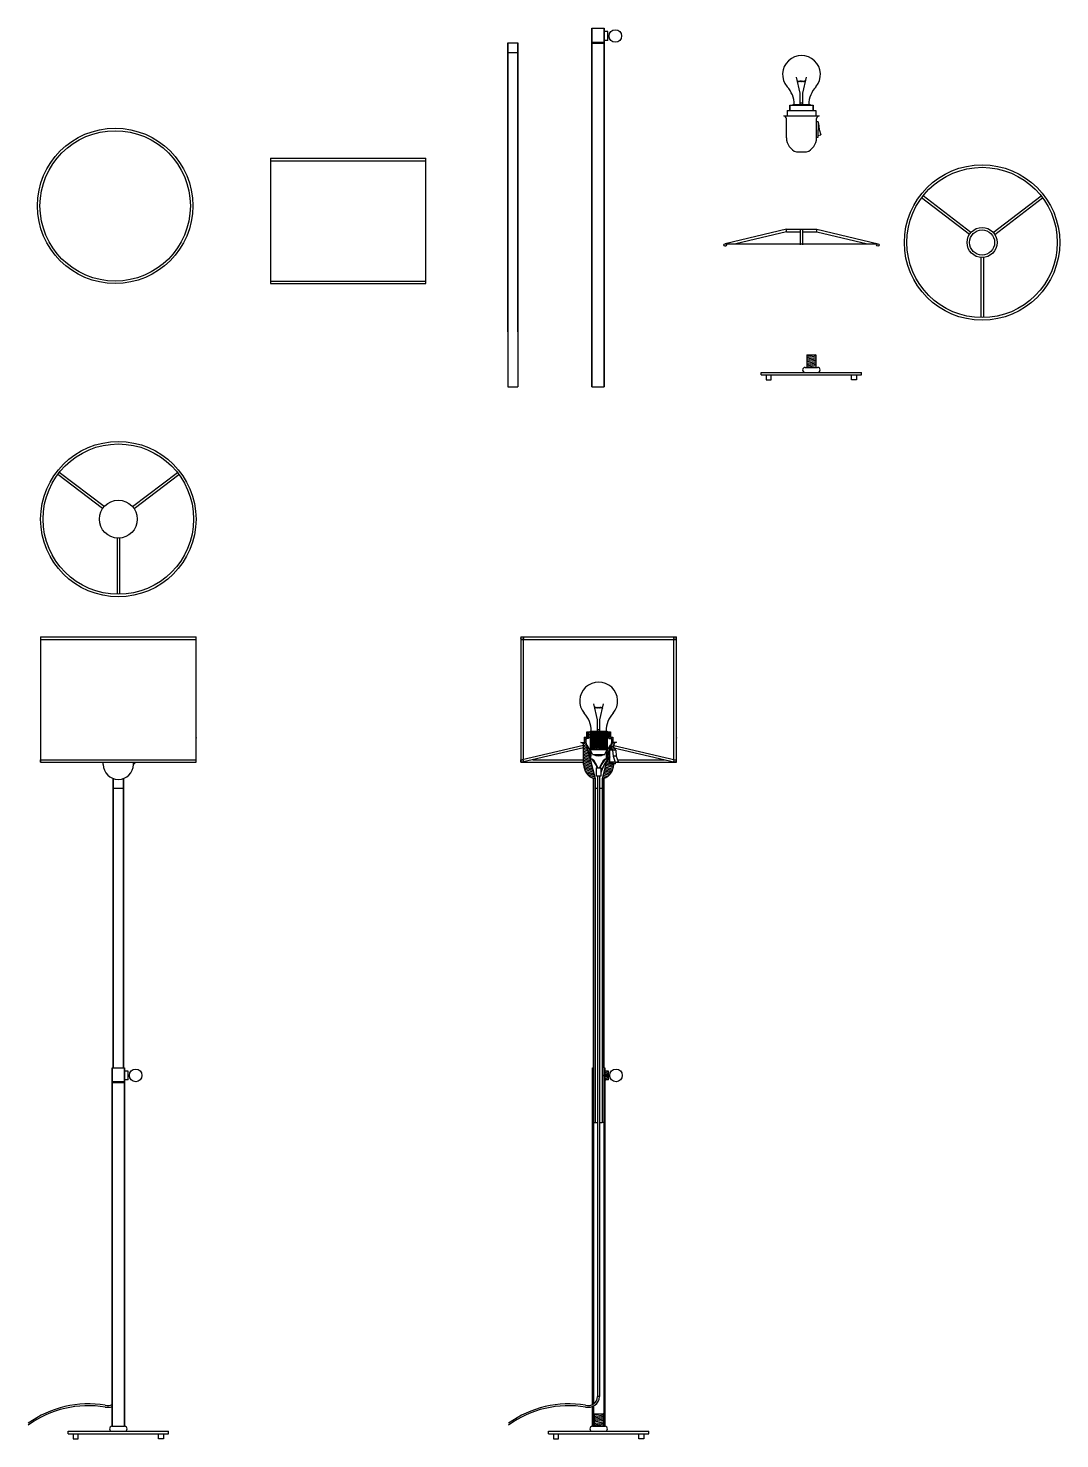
# Model space of a CAD drawing. Header units: centimetres. Extents: x 1543 to 3673, y 1148 to 2594.
# Drawn here: x 3467.5 to 3673.3, y 1435.3 to 1716.8 of the extents above; entities that cross this region are included whole.
import ezdxf

# ---------------------------------------------------------------- set-up
doc = ezdxf.new("R2010")
doc.units = ezdxf.units.CM
doc.layers.get('0').update_dxf_attribs({"color": 147})
doc.layers.add('ferramenta', color=250, linetype='Continuous')

msp = doc.modelspace()

# ---------------------------------------------------------------- hatches: boundary and pattern name
at = {"layer": 'ferramenta'}
h = msp.add_hatch(dxfattribs=at)
h.set_pattern_fill('ANSI31', color=256, scale=0.09, angle=118)
h.paths.add_polyline_path([(3579.24, 1576.39), (3578.94, 1576.39), (3578.95, 1575.34), (3578.43, 1575.34), (3578.43, 1574.29), (3578.73, 1574.3), (3578.73, 1575.04), (3579.25, 1575.04)])
h.paths.add_polyline_path([(3584.15, 1575.34), (3583.63, 1575.34), (3583.64, 1576.39), (3583.34, 1576.39), (3583.33, 1575.04), (3583.85, 1575.04), (3583.85, 1574.31), (3584.15, 1574.31)])
h.paths.add_polyline_path([(3578.73, 1574.3), (3578.43, 1574.29), (3577.75, 1574.29, -0.352821), (3578.29, 1573.7), (3578.29, 1569.9, 0.317832), (3580.29, 1567.07), (3580.59, 1567.07)])
h.paths.add_polyline_path([(3584.29, 1569.92), (3584.29, 1569.99), (3583.54, 1569.99), (3583.54, 1571.38, 0.02709), (3582.87, 1570.5), (3581.99, 1567.07), (3582.29, 1567.07, 0.318988)])
h.paths.add_polyline_path([(3584.58, 1570.36), (3583.54, 1570.36), (3583.54, 1569.99), (3584.29, 1569.99), (3584.58, 1569.99)])
h.paths.add_polyline_path([(3584.61, 1573.11), (3583.54, 1573.11), (3583.54, 1572.74), (3584.61, 1572.74)])
h.paths.add_polyline_path([(3584.29, 1573.72, -0.352774), (3584.83, 1574.31), (3583.85, 1574.31), (3583.85, 1574.29), (3583.54, 1573.11), (3584.29, 1573.11)])
h.paths.add_polyline_path([(3583.24, 1508.7), (3582.54, 1508.7), (3582.54, 1508.02), (3583.24, 1508.02)])
h.paths.add_polyline_path([(3583.24, 1507.63), (3582.54, 1507.63), (3582.54, 1506.95), (3583.24, 1506.95)])

# ---------------------------------------------------------------- linework, layer by layer
for p, q in [((3579.91, 1716.79), (3582.41, 1716.79)), ((3563.18, 1713.89), (3565.18, 1713.89)), ((3565.18, 1711.9), (3563.18, 1711.9)), ((3579.91, 1714.01), (3582.41, 1714.01)), ((3579.91, 1713.81), (3582.41, 1713.81)), ((3515.85, 1690.84), (3546.85, 1690.84)), ((3515.85, 1690.84), (3515.85, 1665.84)), ((3515.85, 1690.34), (3546.85, 1690.34)), ((3546.85, 1665.84), (3546.85, 1690.84)), ((3515.85, 1666.34), (3546.85, 1666.34)), ((3515.85, 1665.84), (3546.85, 1665.84)), ((3563.19, 1656.2), (3563.19, 1645.24)), ((3565.18, 1656.2), (3565.18, 1645.24)), ((3613.72, 1648.11), (3633.72, 1648.11)), ((3613.72, 1647.61), (3613.72, 1648.11)), ((3613.72, 1647.61), (3633.72, 1647.61)), ((3622.47, 1649.11), (3624.97, 1649.11)), ((3633.72, 1647.61), (3633.72, 1648.11)), ((3563.19, 1645.24), (3565.18, 1645.24)), ((3579.91, 1645.24), (3582.41, 1645.24)), ((3469.98, 1595.33), (3500.98, 1595.33)), ((3469.98, 1595.33), (3469.98, 1570.33)), ((3469.98, 1594.83), (3500.98, 1594.83)), ((3500.98, 1570.33), (3500.98, 1595.33)), ((3565.79, 1595.33), (3596.79, 1595.33)), ((3565.79, 1595.33), (3565.79, 1570.33)), ((3565.79, 1594.83), (3596.79, 1594.83)), ((3566.29, 1570.89), (3566.29, 1595.33)), ((3596.29, 1570.89), (3596.29, 1594.83)), ((3596.79, 1570.33), (3596.79, 1595.33)), ((3469.98, 1570.33), (3469.98, 1570.83)), ((3469.98, 1570.83), (3500.98, 1570.83)), ((3565.79, 1570.33), (3565.79, 1570.83)), ((3565.79, 1570.83), (3566.04, 1570.83)), ((3568.18, 1570.83), (3578.29, 1570.83)), ((3585.05, 1570.83), (3594.41, 1570.83)), ((3596.51, 1570.83), (3596.79, 1570.83)), ((3469.98, 1570.33), (3500.98, 1570.33)), ((3482.48, 1569.9), (3482.48, 1570.33)), ((3488.48, 1569.9), (3488.48, 1570.33)), ((3488.77, 1569.99), (3488.48, 1569.99)), ((3565.79, 1570.33), (3578.29, 1570.33)), ((3566.29, 1570.33), (3566.29, 1570.39)), ((3584.58, 1570.33), (3596.79, 1570.33)), ((3596.29, 1570.33), (3596.29, 1570.39)), ((3486.48, 1565.08), (3484.48, 1565.08)), ((3580.59, 1567.07), (3580.59, 1498.42)), ((3581.07, 1565.08), (3580.59, 1565.08)), ((3581.99, 1565.08), (3581.47, 1565.08)), ((3581.99, 1567.07), (3581.99, 1498.42)), ((3484.23, 1509.38), (3486.73, 1509.38)), ((3580.04, 1509.38), (3580.29, 1509.38)), ((3580.29, 1509.38), (3580.29, 1498.42)), ((3582.29, 1509.38), (3582.29, 1498.42)), ((3582.29, 1509.38), (3582.54, 1509.38)), ((3484.23, 1506.6), (3486.73, 1506.6)), ((3484.23, 1506.4), (3486.73, 1506.4)), ((3580.29, 1498.42), (3580.59, 1498.42)), ((3580.29, 1498.42), (3580.29, 1442.31)), ((3580.59, 1498.42), (3581.07, 1498.42)), ((3581.47, 1498.42), (3581.99, 1498.42)), ((3582.29, 1498.42), (3581.99, 1498.42)), ((3582.29, 1498.42), (3582.29, 1437.87)), ((3580.29, 1443.16), (3580.04, 1443.16)), ((3580.29, 1441.16), (3580.04, 1441.16)), ((3580.29, 1441.89), (3580.29, 1437.87)), ((3581.47, 1443.74), (3581.07, 1443.74)), ((3475.48, 1436.83), (3495.48, 1436.83)), ((3475.48, 1436.33), (3475.48, 1436.83)), ((3475.48, 1436.33), (3495.48, 1436.33)), ((3476.48, 1436.33), (3476.48, 1435.33)), ((3477.48, 1435.33), (3477.48, 1436.33)), ((3484.23, 1437.83), (3486.73, 1437.83)), ((3493.48, 1435.33), (3493.48, 1436.33)), ((3494.48, 1436.33), (3494.48, 1435.33)), ((3495.48, 1436.33), (3495.48, 1436.83)), ((3571.29, 1436.83), (3591.29, 1436.83)), ((3571.29, 1436.33), (3571.29, 1436.83)), ((3571.29, 1436.33), (3591.29, 1436.33)), ((3580.04, 1437.87), (3580.29, 1437.87)), ((3580.04, 1437.83), (3582.54, 1437.83)), ((3582.54, 1437.87), (3582.29, 1437.87)), ((3591.29, 1436.33), (3591.29, 1436.83)), ((3476.48, 1435.33), (3477.48, 1435.33)), ((3494.48, 1435.33), (3493.48, 1435.33))]:
    msp.add_line(p, q)
at = {"lineweight": 18}
msp.add_line((3488.77, 1569.99), (3488.77, 1570.33), dxfattribs=at)
at = {"lineweight": 35}
for points in [[(3579.91, 1645.24), (3579.91, 1716.79)], [(3582.41, 1645.24), (3582.41, 1716.79)], [(3563.19, 1656.2), (3563.18, 1713.89)], [(3565.18, 1656.2), (3565.18, 1713.89)], [(3484.48, 1509.38), (3484.48, 1567.07)], [(3486.48, 1509.38), (3486.48, 1567.07)], [(3580.29, 1509.38), (3580.29, 1567.07)], [(3582.29, 1509.38), (3582.29, 1567.07)], [(3484.23, 1437.83), (3484.23, 1509.38)], [(3486.73, 1437.83), (3486.73, 1509.38)], [(3580.04, 1442.16), (3580.04, 1509.38)], [(3582.54, 1508.02), (3582.54, 1509.38)], [(3582.54, 1437.87), (3582.54, 1507.63)], [(3580.04, 1437.87), (3580.04, 1441.77)]]:
    msp.add_lwpolyline(points, dxfattribs=at)
for centre, radius in [((3484.85, 1681.34), 15.5), ((3484.85, 1681.34), 15), ((3485.48, 1618.84), 15.5), ((3485.48, 1618.84), 15)]:
    msp.add_circle(centre, radius)
for centre, radius, start, end in [((3622.47, 1648.61), 0.5, 90, 270), ((3624.97, 1648.61), 0.5, 270, 90), ((3485.48, 1569.9), 3, 180, 0), ((3484.23, 1437.33), 0.5, 90, 270), ((3486.73, 1437.33), 0.5, 270, 90), ((3580.04, 1437.33), 0.5, 90, 270), ((3582.54, 1437.33), 0.5, 270, 90)]:
    msp.add_arc(centre, radius, start, end)
for p in [(3500.98, 1575.2), (3500.98, 1575.2), (3596.79, 1575.2), (3596.79, 1575.2)]:
    msp.add_point(p)
at = {"layer": 'ferramenta'}
for p, q in [((3583.11, 1716.11), (3582.41, 1716.11)), ((3583.11, 1714.36), (3582.41, 1714.36)), ((3583.11, 1714.36), (3583.11, 1716.11)), ((3583.11, 1715.39), (3583.38, 1715.39)), ((3583.11, 1715.08), (3583.39, 1715.08)), ((3621.51, 1703.84), (3620.76, 1707.02)), ((3620.91, 1706.38), (3621.04, 1706.12)), ((3621.04, 1706.12), (3621.16, 1706.38)), ((3621.16, 1706.38), (3621.27, 1706.12)), ((3621.27, 1706.12), (3621.41, 1706.38)), ((3621.41, 1706.38), (3621.53, 1706.12)), ((3621.53, 1706.12), (3621.65, 1706.38)), ((3621.65, 1706.38), (3621.76, 1706.12)), ((3621.76, 1706.12), (3621.9, 1706.38)), ((3621.9, 1706.38), (3622.03, 1706.12)), ((3622, 1703.84), (3622.75, 1707.02)), ((3622.03, 1706.12), (3622.15, 1706.38)), ((3622.15, 1706.38), (3622.26, 1706.12)), ((3622.26, 1706.12), (3622.4, 1706.38)), ((3622.4, 1706.38), (3622.51, 1706.12)), ((3622.51, 1706.12), (3622.6, 1706.38)), ((3621.51, 1701.56), (3621.51, 1703.84)), ((3622, 1701.56), (3622, 1703.84)), ((3618.9, 1700.36), (3618.9, 1699.32)), ((3618.9, 1700.36), (3624.61, 1700.36)), ((3619.4, 1701.41), (3624.1, 1701.41)), ((3620.04, 1701.56), (3620.04, 1701.41)), ((3620.04, 1701.56), (3623.47, 1701.56)), ((3621.51, 1701.91), (3622, 1701.91)), ((3623.47, 1701.56), (3623.47, 1701.41)), ((3624.61, 1700.36), (3624.61, 1699.34)), ((3618.22, 1699.32), (3625.29, 1699.34)), ((3618.75, 1694.93), (3618.76, 1698.73)), ((3624.75, 1698.14), (3624.75, 1698.75)), ((3625.07, 1698.14), (3624.75, 1698.14)), ((3624.75, 1695.02), (3624.75, 1698.14)), ((3625.07, 1698.14), (3625.04, 1695.02)), ((3625.16, 1697.77), (3625.07, 1697.77)), ((3625.16, 1697.77), (3625.27, 1696.58)), ((3624.75, 1694.93), (3624.75, 1695.02)), ((3625.04, 1695.02), (3624.75, 1695.02)), ((3625.04, 1695.39), (3625.63, 1695.51)), ((3625.27, 1696.58), (3625.06, 1696.58)), ((3625.27, 1696.58), (3625.63, 1695.51)), ((3620.75, 1692.1), (3622.75, 1692.1)), ((3655.54, 1676.05), (3645.99, 1683.34)), ((3659.99, 1676.05), (3669.54, 1683.34)), ((3655.24, 1675.65), (3645.69, 1682.94)), ((3660.3, 1675.65), (3669.85, 1682.94)), ((3618.78, 1676.67), (3606.53, 1673.8)), ((3618.78, 1676.17), (3608.66, 1673.8)), ((3618.78, 1676.67), (3624.78, 1676.67)), ((3618.78, 1676.17), (3618.78, 1676.67)), ((3618.78, 1676.17), (3621.53, 1676.17)), ((3621.53, 1673.55), (3621.53, 1676.67)), ((3622.03, 1673.55), (3622.03, 1676.67)), ((3622.03, 1676.17), (3624.78, 1676.17)), ((3624.78, 1676.67), (3637.03, 1673.8)), ((3624.78, 1676.17), (3624.78, 1676.67)), ((3624.78, 1676.17), (3634.89, 1673.8)), ((3606.53, 1673.8), (3637.03, 1673.8)), ((3606.64, 1673.33), (3606.53, 1673.3)), ((3657.52, 1671.06), (3657.52, 1659.04)), ((3658.02, 1671.06), (3658.02, 1659.04)), ((3622.84, 1651.61), (3622.84, 1649.11)), ((3622.84, 1651.61), (3624.6, 1651.61)), ((3624.6, 1651.61), (3622.84, 1651.3)), ((3624.6, 1651.33), (3622.84, 1651.01)), ((3624.6, 1651.05), (3622.84, 1650.74)), ((3624.6, 1650.79), (3622.84, 1650.48)), ((3624.6, 1650.51), (3622.84, 1650.2)), ((3624.6, 1650.24), (3622.84, 1649.92)), ((3624.6, 1649.94), (3622.84, 1649.63)), ((3624.6, 1649.67), (3622.84, 1649.36)), ((3624.6, 1649.42), (3622.84, 1649.11)), ((3624.6, 1651.61), (3624.6, 1649.11)), ((3614.72, 1647.61), (3614.72, 1646.61)), ((3614.72, 1646.61), (3615.72, 1646.61)), ((3615.72, 1646.61), (3615.72, 1647.61)), ((3631.72, 1646.61), (3631.72, 1647.61)), ((3632.72, 1646.61), (3631.72, 1646.61)), ((3632.72, 1647.61), (3632.72, 1646.61)), ((3482.33, 1620.94), (3473.4, 1627.74)), ((3482.63, 1621.33), (3473.71, 1628.14)), ((3488.33, 1621.33), (3497.26, 1628.14)), ((3488.63, 1620.94), (3497.56, 1627.74)), ((3485.23, 1615.07), (3485.23, 1603.85)), ((3485.73, 1615.07), (3485.73, 1603.85)), ((3581.04, 1578.81), (3580.3, 1582)), ((3581.54, 1578.81), (3582.28, 1582)), ((3580.45, 1581.36), (3580.57, 1581.09)), ((3580.57, 1581.09), (3580.69, 1581.36)), ((3580.69, 1581.36), (3580.8, 1581.09)), ((3580.8, 1581.09), (3580.94, 1581.36)), ((3580.94, 1581.36), (3581.07, 1581.09)), ((3581.07, 1581.09), (3581.19, 1581.36)), ((3581.19, 1581.36), (3581.3, 1581.09)), ((3581.3, 1581.09), (3581.44, 1581.36)), ((3581.44, 1581.36), (3581.56, 1581.09)), ((3581.56, 1581.09), (3581.69, 1581.36)), ((3581.69, 1581.36), (3581.79, 1581.09)), ((3581.79, 1581.09), (3581.93, 1581.36)), ((3581.93, 1581.36), (3582.04, 1581.09)), ((3582.04, 1581.09), (3582.13, 1581.36)), ((3578.94, 1576.39), (3579.58, 1576.39)), ((3579.58, 1576.54), (3579.58, 1572.89)), ((3579.58, 1576.54), (3583, 1576.54)), ((3579.58, 1575.93), (3582.56, 1576.54)), ((3579.58, 1576.09), (3581.79, 1576.54)), ((3579.58, 1576.26), (3580.95, 1576.54)), ((3579.58, 1576.39), (3580.31, 1576.54)), ((3579.58, 1575.76), (3583, 1576.46)), ((3579.58, 1575.59), (3583, 1576.29)), ((3581.04, 1576.54), (3581.04, 1578.81)), ((3581.04, 1576.89), (3581.54, 1576.89)), ((3581.54, 1576.54), (3581.54, 1578.81)), ((3583, 1576.54), (3583, 1572.89)), ((3583, 1576.39), (3583.64, 1576.39)), ((3578.29, 1573.7), (3566.04, 1570.83)), ((3577.75, 1574.29), (3578.73, 1574.3)), ((3578.29, 1569.9), (3578.29, 1573.7)), ((3578.43, 1575.34), (3578.43, 1574.29)), ((3578.43, 1575.34), (3578.95, 1575.34)), ((3578.73, 1575.04), (3578.73, 1574.29)), ((3579.25, 1575.04), (3578.73, 1575.04)), ((3578.73, 1574.29), (3580.59, 1567.07)), ((3578.99, 1573.72), (3578.88, 1573.72)), ((3579.25, 1575.86), (3579.58, 1575.86)), ((3579.25, 1575.34), (3579.58, 1575.34)), ((3579.58, 1575.42), (3583, 1576.12)), ((3579.58, 1575.25), (3583, 1575.95)), ((3579.58, 1575.08), (3583, 1575.78)), ((3579.58, 1574.92), (3583, 1575.62)), ((3579.58, 1574.75), (3583, 1575.45)), ((3579.58, 1574.6), (3583, 1575.3)), ((3579.58, 1574.45), (3583, 1575.15)), ((3579.58, 1574.3), (3583, 1575)), ((3579.58, 1574.13), (3583, 1574.83)), ((3579.58, 1573.99), (3583, 1574.69)), ((3579.58, 1573.81), (3583, 1574.51)), ((3579.58, 1573.65), (3583, 1574.35)), ((3579.58, 1573.47), (3583, 1574.17)), ((3579.58, 1573.29), (3583, 1573.99)), ((3579.58, 1573.1), (3583, 1573.8)), ((3579.58, 1572.91), (3583, 1573.61)), ((3580.39, 1572.89), (3583, 1573.42)), ((3583.85, 1574.29), (3582.94, 1570.76)), ((3583, 1575.86), (3583.34, 1575.86)), ((3583, 1575.34), (3583.33, 1575.34)), ((3583.33, 1575.04), (3583.85, 1575.04)), ((3583.59, 1573.72), (3583.7, 1573.72)), ((3583.63, 1575.34), (3584.15, 1575.34)), ((3583.85, 1575.04), (3583.85, 1574.29)), ((3583.85, 1574.31), (3584.83, 1574.31)), ((3584.15, 1575.34), (3584.15, 1574.31)), ((3584.29, 1573.11), (3584.29, 1573.72)), ((3584.29, 1573.7), (3596.54, 1570.83)), ((3578.29, 1573.2), (3566.04, 1570.33)), ((3579.58, 1572.89), (3583, 1572.89)), ((3580.04, 1571.89), (3579.58, 1572.89)), ((3579.73, 1570.98), (3580.01, 1570.87)), ((3579.74, 1571.07), (3580.01, 1570.97)), ((3580.01, 1570.87), (3580.01, 1570.97)), ((3580.04, 1571.89), (3582.54, 1571.89)), ((3581.29, 1572.89), (3583, 1573.24)), ((3582.25, 1572.89), (3583, 1573.04)), ((3582.54, 1571.89), (3583, 1572.89)), ((3582.84, 1571.07), (3582.57, 1570.97)), ((3582.86, 1570.98), (3582.57, 1570.87)), ((3582.57, 1570.87), (3582.57, 1570.97)), ((3584.61, 1573.11), (3583.54, 1573.11)), ((3583.54, 1569.99), (3583.54, 1573.11)), ((3584.61, 1572.74), (3583.54, 1572.74)), ((3584.06, 1572.74), (3584.18, 1571.55)), ((3584.81, 1571.55), (3584.18, 1571.55)), ((3584.18, 1571.55), (3584.58, 1570.36)), ((3584.29, 1573.2), (3596.54, 1570.33)), ((3584.61, 1573.11), (3584.61, 1572.74)), ((3584.69, 1572.74), (3584.61, 1572.74)), ((3584.69, 1572.74), (3584.81, 1571.55)), ((3584.81, 1571.55), (3585.17, 1570.48)), ((3582.87, 1570.5), (3581.99, 1567.07)), ((3584.58, 1569.99), (3583.54, 1569.99)), ((3584.58, 1570.36), (3583.55, 1570.36)), ((3584.29, 1569.9), (3584.29, 1569.99)), ((3584.58, 1570.36), (3585.17, 1570.48)), ((3584.58, 1570.36), (3584.58, 1569.99)), ((3580.59, 1567.07), (3580.29, 1567.07)), ((3581.07, 1567.53), (3581.07, 1443.74)), ((3581.47, 1567.53), (3581.47, 1443.74)), ((3581.99, 1567.07), (3582.29, 1567.07)), ((3487.43, 1508.7), (3486.73, 1508.7)), ((3487.43, 1506.95), (3487.43, 1508.7)), ((3583.24, 1508.7), (3582.54, 1508.7)), ((3583.24, 1508.02), (3583.24, 1508.7)), ((3487.43, 1506.95), (3486.73, 1506.95)), ((3487.43, 1507.98), (3487.71, 1507.98)), ((3487.43, 1507.66), (3487.71, 1507.66)), ((3583.24, 1508.02), (3582.29, 1508.02)), ((3583.24, 1507.63), (3582.29, 1507.63)), ((3582.31, 1507.98), (3583.52, 1507.98)), ((3582.31, 1507.66), (3582.31, 1507.98)), ((3582.31, 1507.66), (3582.38, 1507.98)), ((3582.31, 1507.66), (3583.52, 1507.66)), ((3582.39, 1507.66), (3582.46, 1507.98)), ((3582.48, 1507.66), (3582.54, 1507.98)), ((3583.24, 1506.95), (3582.54, 1506.95)), ((3582.57, 1507.66), (3582.64, 1507.98)), ((3582.66, 1507.66), (3582.72, 1507.98)), ((3582.76, 1507.66), (3582.82, 1507.98)), ((3582.85, 1507.66), (3582.92, 1507.98)), ((3582.93, 1507.66), (3582.99, 1507.98)), ((3583.01, 1507.66), (3583.07, 1507.98)), ((3583.1, 1507.66), (3583.16, 1507.98)), ((3583.24, 1506.95), (3583.24, 1507.63)), ((3580.41, 1440.33), (3580.41, 1437.83)), ((3580.41, 1440.33), (3582.17, 1440.33)), ((3582.17, 1440.33), (3580.41, 1440.02)), ((3582.17, 1440.05), (3580.41, 1439.74)), ((3582.17, 1439.78), (3580.41, 1439.47)), ((3582.17, 1439.52), (3580.41, 1439.21)), ((3582.17, 1439.23), (3580.41, 1438.92)), ((3582.17, 1438.96), (3580.41, 1438.65)), ((3582.17, 1438.67), (3580.41, 1438.35)), ((3582.17, 1438.4), (3580.41, 1438.08)), ((3582.17, 1440.33), (3582.17, 1437.83)), ((3572.29, 1436.33), (3572.29, 1435.33)), ((3573.29, 1435.33), (3573.29, 1436.33)), ((3582.17, 1438.15), (3580.41, 1437.83)), ((3589.29, 1435.33), (3589.29, 1436.33)), ((3590.29, 1436.33), (3590.29, 1435.33)), ((3572.29, 1435.33), (3573.29, 1435.33)), ((3590.29, 1435.33), (3589.29, 1435.33))]:
    msp.add_line(p, q, dxfattribs=at)
at = {"layer": 'ferramenta', "lineweight": 35}
for points in [[(3619.42, 1700.36), (3619.4, 1701.41)], [(3624.09, 1700.36), (3624.1, 1701.41)], [(3578.95, 1575.34), (3578.94, 1576.39)], [(3579.25, 1575.04), (3579.24, 1576.39)], [(3583.33, 1575.04), (3583.34, 1576.39)], [(3583.63, 1575.34), (3583.64, 1576.39)]]:
    msp.add_lwpolyline(points, dxfattribs=at)
at = {"layer": 'ferramenta'}
msp.add_lwpolyline([(3580.84, 1569.18), (3581.7, 1569.18), (3581.7, 1567.53), (3580.84, 1567.53)], close=True, dxfattribs=at)
for centre, radius in [((3584.62, 1715.25), 1.25), ((3657.77, 1674.04), 15.5), ((3657.77, 1674.04), 15), ((3657.77, 1674.04), 3), ((3657.77, 1674.04), 2.5), ((3606.53, 1673.55), 0.25), ((3636.99, 1673.55), 0.25), ((3485.48, 1618.84), 3.78), ((3566.04, 1595.08), 0.25), ((3596.51, 1595.08), 0.25), ((3566.04, 1570.58), 0.25), ((3596.51, 1570.58), 0.25), ((3488.95, 1507.84), 1.25), ((3584.76, 1507.84), 1.25)]:
    msp.add_circle(centre, radius, dxfattribs=at)
for centre, radius, start, end in [((3621.75, 1707.56), 3.78, 319.8736, 220.1264), ((3615.15, 1701.58), 5.14, 359.8509, 43.6891), ((3628.36, 1701.58), 5.14, 136.3109, 180.1491), ((3618.12, 1698.69), 0.636, 3.5962, 81.3272), ((3625.39, 1698.71), 0.636, 98.6728, 176.4038), ((3621.75, 1694.93), 3, 180, 250.5276), ((3621.75, 1694.93), 3, 289.4724, 0), ((3581.29, 1582.54), 3.78, 319.8736, 220.1264), ((3574.68, 1576.55), 5.14, 359.8509, 43.6891), ((3587.9, 1576.55), 5.14, 136.3109, 180.1491), ((3577.66, 1573.66), 0.636, 3.5962, 81.3272), ((3576.31, 1571.54), 3.46, 349.2342, 39.1082), ((3586.27, 1571.54), 3.46, 140.8918, 190.7658), ((3584.92, 1573.68), 0.636, 98.6728, 176.4038), ((3577.54, 1571.33), 2.15, 348.3342, 42.6221), ((3579.68, 1570.9), 0.0318, 176.3393, 353.1984), ((3577.3, 1568.1), 3.95, 15.9542, 46.6579), ((3577.27, 1568.13), 3.88, 15.7699, 45.0967), ((3581.29, 1573.59), 2, 238.3356, 301.6644), ((3585.28, 1568.1), 3.95, 133.3421, 164.0458), ((3585.31, 1568.13), 3.88, 134.9033, 164.2301), ((3591.39, 1564.9), 10.29, 139.7409, 160.4045), ((3591.39, 1564.74), 10.29, 139.7409, 160.4045), ((3582.9, 1570.9), 0.0318, 186.8016, 3.6607), ((3585.04, 1571.33), 2.15, 137.3779, 191.6658), ((3581.29, 1569.9), 3, 180, 250.5276), ((3581.29, 1569.9), 3, 289.4724, 0), ((3479.51, 1421.72), 20.57, 80.5731, 125.7011), ((3479.51, 1421.37), 20.57, 80.5731, 125.7011), ((3483.37, 1443.86), 1.91, 255.0998, 296.6991), ((3483.39, 1443.91), 2.3, 257.2569, 291.5316), ((3575.3, 1421.72), 20.57, 80.5731, 125.7011), ((3575.3, 1421.37), 20.57, 80.5731, 125.7011), ((3579.16, 1443.86), 1.91, 255.0998, 356.3892), ((3579.18, 1443.91), 2.3, 257.2569, 355.7716)]:
    msp.add_arc(centre, radius, start, end, dxfattribs=at)

doc.saveas('drawing.dxf')
